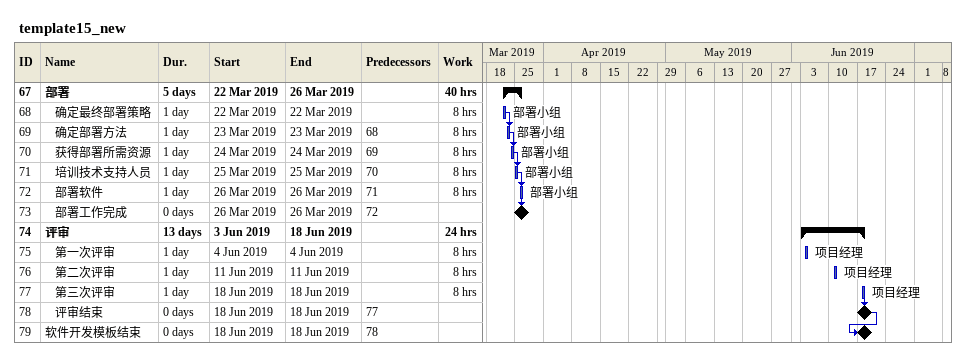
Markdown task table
template15_new

| ID | Level | Task | Duration | Start | Finish | Predecessors | Resources | Work (h) |
|---|---|---|---|---|---|---|---|---|
| 67 | 1 | **部署** | 5d | 2019-03-22 | 2019-03-26 |  |  | 40 |
| 68 | 2 | 确定最终部署策略 | 1d | 2019-03-22 | 2019-03-22 |  | 部署小组 | 8 |
| 69 | 2 | 确定部署方法 | 1d | 2019-03-23 | 2019-03-23 | 68 | 部署小组 | 8 |
| 70 | 2 | 获得部署所需资源 | 1d | 2019-03-24 | 2019-03-24 | 69 | 部署小组 | 8 |
| 71 | 2 | 培训技术支持人员 | 1d | 2019-03-25 | 2019-03-25 | 70 | 部署小组 | 8 |
| 72 | 2 | 部署软件 | 1d | 2019-03-26 | 2019-03-26 | 71 | 部署小组 | 8 |
| 73 | 2 | 部署工作完成 | 0d | 2019-03-26 | 2019-03-26 | 72 |  |  |
| 74 | 1 | **评审** | 13d | 2019-06-03 | 2019-06-18 |  |  | 24 |
| 75 | 2 | 第一次评审 | 1d | 2019-06-04 | 2019-06-04 |  | 项目经理 | 8 |
| 76 | 2 | 第二次评审 | 1d | 2019-06-11 | 2019-06-11 |  | 项目经理 | 8 |
| 77 | 2 | 第三次评审 | 1d | 2019-06-18 | 2019-06-18 |  | 项目经理 | 8 |
| 78 | 2 | 评审结束 | 0d | 2019-06-18 | 2019-06-18 | 77 |  |  |
| 79 | 1 | 软件开发模板结束 | 0d | 2019-06-18 | 2019-06-18 | 78 |  |  |
